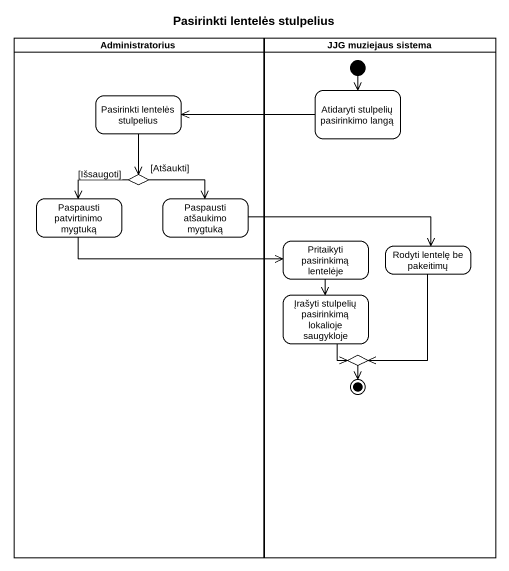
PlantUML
@startuml
title Pasirinkti lentelės stulpelius
hide empty description
state Administratorius <<partition>> {
  state "Pasirinkti lentelės stulpelius" as Pasirinkti_lentelės
  state choice1 <<choice>>
  state "Paspausti patvirtinimo mygtuką" as Paspausti_patvirtinimo
  state "Paspausti atšaukimo mygtuką" as Paspausti_atšaukimo_mygtuką
}
state "JJG muziejaus sistema" as JJG_muziejaus_sistema <<partition>> {
  state "Atidaryti stulpelių pasirinkimo langą" as Atidaryti_stulpelių
  state "Pritaikyti pasirinkimą lentelėje" as Pritaikyti_pasirinkimą
  state "Rodyti lentelę be pakeitimų" as Rodyti_lentelę_be_pakeitimų
  state "Įrašyti stulpelių pasirinkimą lokalioje saugykloje" as Įrašyti_stulpelių
  state choice2 <<choice>>
  [*] --> Atidaryti_stulpelių
  choice2 --> [*]
}
Pasirinkti_lentelės --> choice1
Atidaryti_stulpelių -left-> Pasirinkti_lentelės
choice1 --> Paspausti_patvirtinimo : [Išsaugoti]
choice1 -right-> Paspausti_atšaukimo_mygtuką : [Atšaukti]
Paspausti_patvirtinimo -right-> Pritaikyti_pasirinkimą
Paspausti_atšaukimo_mygtuką -right-> Rodyti_lentelę_be_pakeitimų
Pritaikyti_pasirinkimą --> Įrašyti_stulpelių
Rodyti_lentelę_be_pakeitimų --> choice2
Įrašyti_stulpelių --> choice2
@enduml
